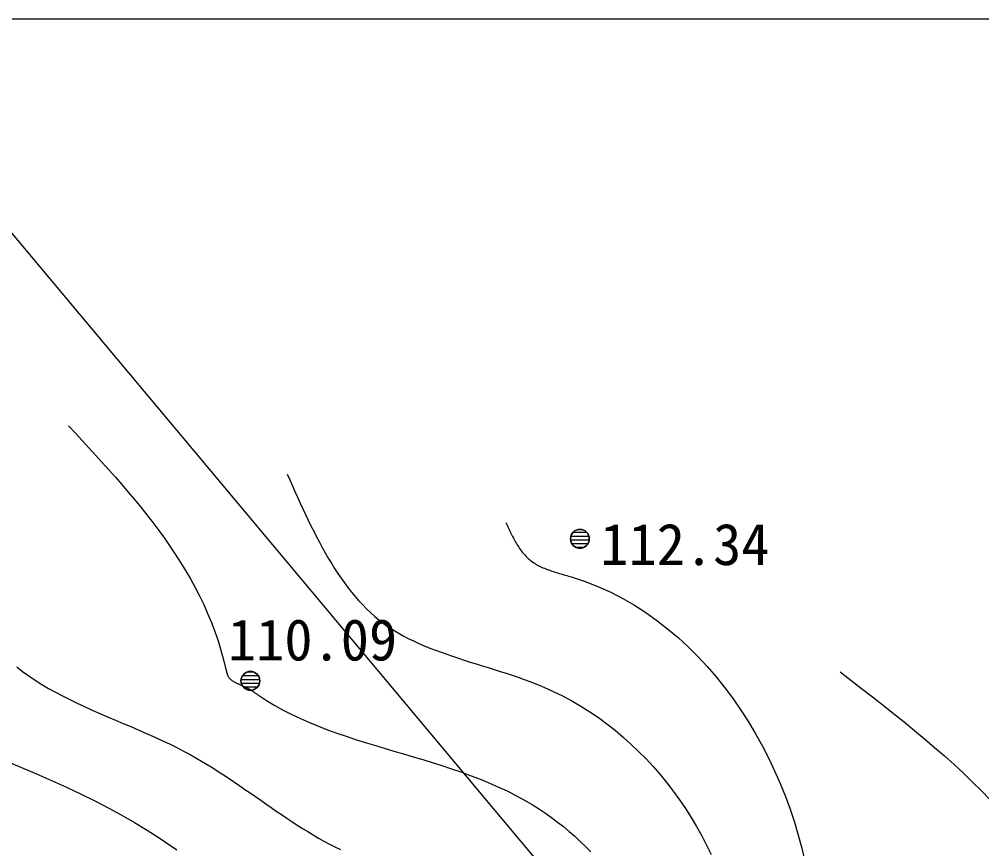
# Model space of a CAD drawing. Units: millimetres, scale not verified. Extents: x -97500 to 97500, y -67309 to 66872.
# Drawn here: x -646 to 12122, y 55755 to 66750 of the extents above; entities that cross this region are included whole.
import ezdxf
from ezdxf.enums import TextEntityAlignment as Align

# ---------------------------------------------------------------- set-up
doc = ezdxf.new("R2010")
doc.units = ezdxf.units.MM
doc.header["$LTSCALE"] = 500
for name, color, linetype in [('0-0_S-TTL', 7, 'Continuous'), ('0-4_S-BGD', 7, 'Continuous'), ('0-7_S-BGD-HICN', 7, 'Continuous'), ('0-8_S-BGD-LWCN', 7, 'Continuous'), ('0-A_S-BMK-ROW', 2, 'Continuous')]:
    doc.layers.add(name, color=color, linetype=linetype)
doc.styles.add('ＭＳ ゴシック', font='')
doc.styles.get('ＭＳ ゴシック').set_extended_font_data('MS Gothic')

msp = doc.modelspace()

# ---------------------------------------------------------------- linework, layer by layer
at = {"layer": '0-0_S-TTL'}
msp.add_lwpolyline([(-97500, -66750), (97500, -66750), (97500, 66750), (-97500, 66750)], close=True, dxfattribs=at)
at = {"layer": '0-4_S-BGD'}
for p, q in [((6671.7, 59900), (6910.6, 59900)), ((6671.7, 59900), (6910.6, 59900)), ((6701.3, 59950), (6881.1, 59950)), ((6701.3, 59950), (6881.1, 59950)), ((6666.9, 59850), (6915.5, 59850)), ((6666.9, 59850), (6915.5, 59850)), ((6683.3, 59800), (6899, 59800)), ((6683.3, 59800), (6899, 59800)), ((6738.1, 59750), (6844.2, 59750)), ((6738.1, 59750), (6844.2, 59750)), ((2384.6, 58100), (2455.8, 58100)), ((2384.6, 58100), (2455.8, 58100)), ((2296.8, 58000), (2543.6, 58000)), ((2296.8, 58000), (2543.6, 58000)), ((2316.5, 58050), (2523.9, 58050)), ((2316.5, 58050), (2523.9, 58050)), ((2298.9, 57950), (2541.5, 57950)), ((2298.9, 57950), (2541.5, 57950)), ((2324.3, 57900), (2516.1, 57900)), ((2324.3, 57900), (2516.1, 57900))]:
    msp.add_line(p, q, dxfattribs=at)
for centre in [(6791.2, 59863.2), (2420.2, 57980.2)]:
    msp.add_circle(centre, 125, dxfattribs=at)
for centre, start, end in [((6791.2, 59863.2), 0, 180), ((6791.2, 59863.2), 180, 0), ((2420.2, 57980.2), 0, 180), ((2420.2, 57980.2), 180, 0)]:
    msp.add_arc(centre, 125, start, end, dxfattribs=at)
at = {"layer": '0-7_S-BGD-HICN'}
for points in [[(8.7, 61360.2), (98.4, 61263.7), (188, 61167.1), (277.3, 61070.4), (366.3, 60973.4), (454.6, 60876.1), (542.4, 60778.5), (629.3, 60680.4), (715.2, 60581.8), (800.1, 60482.6), (883.8, 60382.8), (966.1, 60282.2), (1047, 60180.8), (1126.2, 60078.5), (1203.7, 59975.2), (1279.3, 59870.9), (1352.9, 59765.5), (1424.4, 59658.9), (1493.6, 59551), (1560.3, 59441.8), (1624.5, 59331.2), (1686, 59219.1), (1744.7, 59105.4), (1800.4, 58990.1), (1853, 58873.1), (1902.4, 58754.4), (1948.5, 58633.7), (1991, 58511.2), (2029.9, 58386.6), (2065.1, 58260), (2096.3, 58131.2), (2097.1, 58127.9), (2097.8, 58124.7), (2098.5, 58121.4), (2099.3, 58118.2), (2100, 58114.9), (2100.8, 58111.7), (2101.5, 58108.4), (2102.3, 58105.2), (2103.1, 58102)], [(2103.1, 58102), (2103.9, 58098.8), (2104.7, 58095.6), (2105.5, 58092.4), (2106.3, 58089.2), (2107.2, 58086.1), (2108.1, 58082.9), (2109, 58079.8), (2110, 58076.7), (2111, 58073.7), (2112, 58070.6), (2113, 58067.6), (2114.1, 58064.6), (2115.2, 58061.7), (2116.3, 58058.7), (2117.5, 58055.8), (2118.8, 58053), (2120, 58050.1), (2121.4, 58047.4), (2122.7, 58044.6), (2124.2, 58041.9), (2125.6, 58039.2), (2129.9, 58032.2), (2134.5, 58025.5), (2139.4, 58019), (2144.7, 58012.9), (2150.4, 58006.9), (2156.3, 58001.2), (2162.5, 57995.8), (2169, 57990.5), (2175.7, 57985.5), (2182.7, 57980.6), (2189.9, 57975.9), (2197.3, 57971.4), (2204.9, 57967), (2212.7, 57962.7), (2220.6, 57958.6), (2228.7, 57954.6), (2236.9, 57950.7), (2245.2, 57946.8)], [(2245.2, 57946.8), (2253.6, 57943), (2262, 57939.3), (2270.5, 57935.6), (2279.1, 57932), (2287.7, 57928.3), (2296.3, 57924.7), (2304.8, 57921), (2313.4, 57917.4), (2321.9, 57913.6), (2330.3, 57909.9), (2338.7, 57906.1), (2346.9, 57902.2), (2353.6, 57898.9), (2360.1, 57895.7), (2366.6, 57892.3), (2373, 57888.9), (2379.4, 57885.5), (2385.7, 57882), (2392, 57878.5), (2398.2, 57874.9), (2404.3, 57871.3), (2410.4, 57867.7), (2416.5, 57864), (2422.5, 57860.3), (2428.4, 57856.5), (2434.4, 57852.8), (2440.2, 57849), (2446.1, 57845.1), (2451.9, 57841.3), (2457.7, 57837.5), (2463.5, 57833.6), (2469.3, 57829.7), (2475, 57825.8), (2480.7, 57821.9), (2486.5, 57818), (2492.1, 57814.1), (2497.8, 57810.2), (2503.5, 57806.2), (2509.2, 57802.3)], [(2509.2, 57802.3), (2514.9, 57798.4), (2520.6, 57794.5), (2526.3, 57790.6), (2633.4, 57720.7), (2743, 57654.9), (2855, 57593.1), (2969.2, 57534.9), (3085.4, 57480.1), (3203.5, 57428.3), (3323.2, 57379.2), (3444.5, 57332.6), (3567.1, 57288.1), (3691, 57245.5), (3815.9, 57204.5), (3941.7, 57164.7), (4068.2, 57125.9), (4195.3, 57087.8), (4322.7, 57050.1), (4450.4, 57012.5), (4578.2, 56974.6), (4705.9, 56936.3), (4833.3, 56897.2), (4960.3, 56857), (5086.8, 56815.4), (5212.5, 56772.2), (5337.3, 56727), (5461, 56679.5), (5583.5, 56629.5), (5704.6, 56576.6), (5824.2, 56520.6), (5942.1, 56461.2), (6058, 56398), (6172, 56330.8), (6254.6, 56278.5), (6335.9, 56223.9), (6416, 56167.2), (6494.8, 56108.2), (6572.1, 56047.2), (6648.1, 55984.2)], [(6648.1, 55984.2), (6722.6, 55919.1), (6795.5, 55852.2), (6866.9, 55783.5), (6936.8, 55713)]]:
    msp.add_lwpolyline(points, dxfattribs=at)
at = {"layer": '0-8_S-BGD-LWCN'}
for points in [[(2908.4, 60720.2), (2942.6, 60643.2), (2976.9, 60566.2), (3011.3, 60489.4), (3045.8, 60412.8), (3080.5, 60336.5), (3115.6, 60260.6), (3151, 60185.1), (3186.8, 60110.1), (3223, 60035.8), (3259.7, 59962.1), (3297, 59889.1), (3334.9, 59816.9), (3373.5, 59745.7), (3412.8, 59675.4), (3453, 59606.1), (3493.9, 59538), (3535.8, 59471), (3578.6, 59405.3), (3622.4, 59340.9), (3667.3, 59277.9), (3713.4, 59216.4), (3760.6, 59156.4), (3809, 59098.1), (3858.8, 59041.5), (3909.9, 58986.6), (3962.4, 58933.6), (4016.4, 58882.6), (4071.9, 58833.5), (4128.9, 58786.5), (4187.6, 58741.6), (4249.7, 58697.7), (4313.6, 58656.1), (4379, 58616.5), (4445.9, 58578.9), (4514.3, 58543.1), (4584, 58508.9), (4655, 58476.3), (4727.2, 58445.1), (4800.5, 58415.2)], [(5808.2, 60080.2), (5817, 60061), (5825.9, 60041.9), (5834.8, 60022.8), (5843.7, 60003.8), (5852.7, 59984.8), (5861.7, 59965.9), (5870.8, 59947.1), (5880, 59928.4), (5889.3, 59909.9), (5898.8, 59891.4), (5908.3, 59873.2), (5918, 59855.1), (5927.9, 59837.3), (5937.9, 59819.6), (5948.1, 59802.2), (5958.5, 59785), (5969.2, 59768.1), (5980, 59751.4), (5991.1, 59735.1), (6002.4, 59719), (6014, 59703.3), (6025.8, 59687.9), (6037.9, 59672.9), (6050.4, 59658.3), (6063.1, 59644), (6076.2, 59630.2), (6089.6, 59616.8), (6103.4, 59603.8), (6117.5, 59591.3), (6132, 59579.2), (6147.4, 59567.3), (6163.1, 59556), (6179.2, 59545), (6195.6, 59534.6), (6212.5, 59524.5), (6229.6, 59514.9), (6247.1, 59505.7), (6264.9, 59496.8), (6282.9, 59488.3)], [(6282.9, 59488.3), (6301.3, 59480.1), (6319.9, 59472.2), (6338.7, 59464.6), (6357.8, 59457.2), (6377.1, 59450.1), (6396.5, 59443.2), (6416.2, 59436.5), (6436, 59430), (6456, 59423.6), (6476, 59417.4), (6496.3, 59411.2), (6516.6, 59405.2), (6537, 59399.2), (6557.5, 59393.3), (6578, 59387.4), (6598.6, 59381.5), (6619.1, 59375.5), (6639.7, 59369.6), (6660.3, 59363.5), (6680.9, 59357.4), (6701.4, 59351.2), (6872.3, 59294), (7039.2, 59228.1), (7202.2, 59154), (7361.2, 59072), (7516.1, 58982.3), (7666.8, 58885.4), (7813.2, 58781.6), (7955.3, 58671.1), (8093, 58554.4), (8226.2, 58431.7), (8354.9, 58303.5), (8478.9, 58170), (8598.3, 58031.5), (8712.8, 57888.4), (8822.5, 57741), (8927.3, 57589.7), (9027.1, 57434.8), (9121.8, 57276.6)], [(4800.5, 58415.2), (4874.7, 58386.4), (4949.9, 58358.5), (5025.9, 58331.6), (5102.7, 58305.4), (5180.1, 58279.8), (5258.1, 58254.6), (5336.5, 58229.8), (5415.4, 58205.1), (5494.6, 58180.6), (5573.9, 58155.9), (5653.4, 58131), (5733, 58105.8), (5812.5, 58080.1), (5891.9, 58053.8), (5971.1, 58026.7), (6050, 57998.8), (6128.4, 57969.8), (6206.4, 57939.7), (6283.9, 57908.2), (6360.7, 57875.4), (6436.7, 57841), (6561.4, 57780.1), (6683.8, 57714.6), (6803.7, 57644.7), (6921.2, 57570.6), (7036.1, 57492.4), (7148.4, 57410.3), (7257.9, 57324.3), (7364.8, 57234.7), (7468.8, 57141.6), (7569.9, 57045.1), (7668.1, 56945.4), (7763.2, 56842.6), (7855.2, 56736.9), (7944.1, 56628.5), (8029.8, 56517.4), (8112.1, 56403.8), (8191.1, 56287.9), (8266.7, 56169.9)], [(-678.9, 58167.2), (-601, 58105.2), (-519.8, 58045.8), (-435.6, 57988.7), (-348.4, 57933.8), (-258.7, 57880.8), (-166.5, 57829.6), (-72.2, 57780), (24.1, 57731.8), (122, 57684.7), (221.5, 57638.7), (322.1, 57593.4)], [(10242.8, 58101.4), (10385.8, 57990.9), (10528.6, 57880.4), (10670.8, 57769.7), (10812.2, 57658.8), (10952.4, 57547.6), (11091.2, 57436), (11228.4, 57324), (11363.6, 57211.4), (11496.6, 57098.3), (11627, 56984.4), (11754.7, 56869.8), (11879.2, 56754.4), (12000.5, 56638.1), (12118, 56520.8), (12231.7, 56402.4)], [(322.1, 57593.4), (423.8, 57548.8), (526.2, 57504.7), (629.2, 57460.7), (732.5, 57416.9), (835.9, 57372.8), (939.1, 57328.5), (1041.9, 57283.6), (1144.1, 57238), (1245.4, 57191.5), (1345.7, 57144), (1444.6, 57095.1), (1542, 57044.7), (1619.7, 57002.7), (1696.4, 56959.7), (1772, 56915.7), (1846.6, 56870.9), (1920.4, 56825.4), (1993.4, 56779.3), (2065.6, 56732.5), (2137.2, 56685.3), (2208.2, 56637.7), (2278.6, 56589.8), (2348.6, 56541.7), (2418.3, 56493.5), (2487.6, 56445.3), (2556.8, 56397.1), (2625.7, 56349.1), (2694.6, 56301.3), (2763.5, 56253.9), (2832.5, 56206.9), (2901.6, 56160.3), (2970.9, 56114.4), (3040.5, 56069.2), (3110.5, 56024.7), (3180.8, 55981.1), (3251.7, 55938.5), (3323.2, 55896.9), (3395.3, 55856.4), (3468.2, 55817.2)], [(9121.8, 57276.6), (9211.3, 57115.5), (9295.7, 56951.7), (9374.7, 56785.7), (9448.3, 56617.7), (9516.5, 56448.1), (9579.2, 56277.2), (9636.3, 56105.4), (9687.6, 55932.9), (9733.3, 55760.2), (9773.1, 55587.5)], [(-814.6, 56915.9), (-614.6, 56831.7), (-415.4, 56746.4), (-217.3, 56659.6), (-20.9, 56570.8), (173.2, 56479.6), (364.6, 56385.6), (552.7, 56288.3), (737, 56187.3), (883.5, 56102.5), (1027.4, 56015.3), (1168.9, 55925.9), (1308.2, 55834.5), (1445.6, 55741.5)], [(8266.7, 56169.9), (8338.8, 56049.7), (8407.3, 55927.7), (8472.1, 55804), (8533.3, 55678.7)], [(3468.2, 55817.2), (3541.8, 55779.3), (3616.3, 55742.7)]]:
    msp.add_lwpolyline(points, dxfattribs=at)
at = {"layer": '0-A_S-BMK-ROW'}
msp.add_lwpolyline([(-2624.8, 66151.2), (18756.2, 40629.2), (4222.2, 35266.2), (-4540.8, 32033.2), (-25188.8, 26886.2), (-12158.8, 63556.2)], dxfattribs=at)

# ---------------------------------------------------------------- texts
at = {"layer": '0-4_S-BGD', "style": 'ＭＳ ゴシック'}
for s, p in [('112.34', (7062.2, 59350.2)), ('110.09', (2122.5, 58085.1))]:
    msp.add_text(s, height=549.9, dxfattribs=at).set_placement(p, align=Align.BOTTOM_LEFT)

doc.saveas('drawing.dxf')
